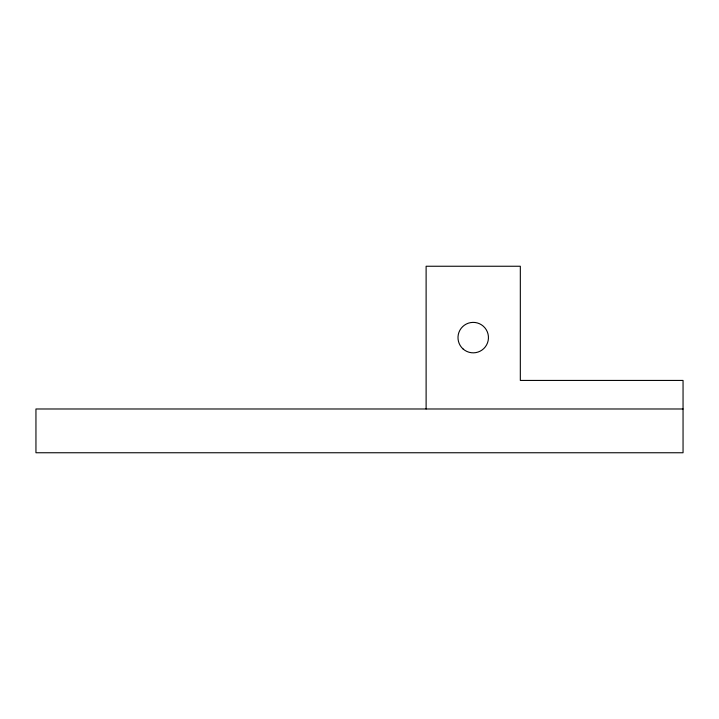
<?xml version="1.0" encoding="UTF-8"?>
<svg xmlns="http://www.w3.org/2000/svg" width="719" height="719" viewBox="0 0 719 719"><rect width="100%" height="100%" fill="white"/><g stroke="black" fill="none" stroke-linecap="round" stroke-linejoin="round"><path stroke-width="1.08" d="M683.05 408.985L35.95 408.985L35.95 452.754L683.05 452.754L683.05 380.432L520.322 380.432L520.322 266.246L426.115 266.246L426.115 408.985M463.117 349.003A15.225 15.225 0 0 0 488.138 340.671A15.225 15.225 0 0 0 468.402 323.164A15.225 15.225 0 0 0 463.117 349.003"/></g></svg>
